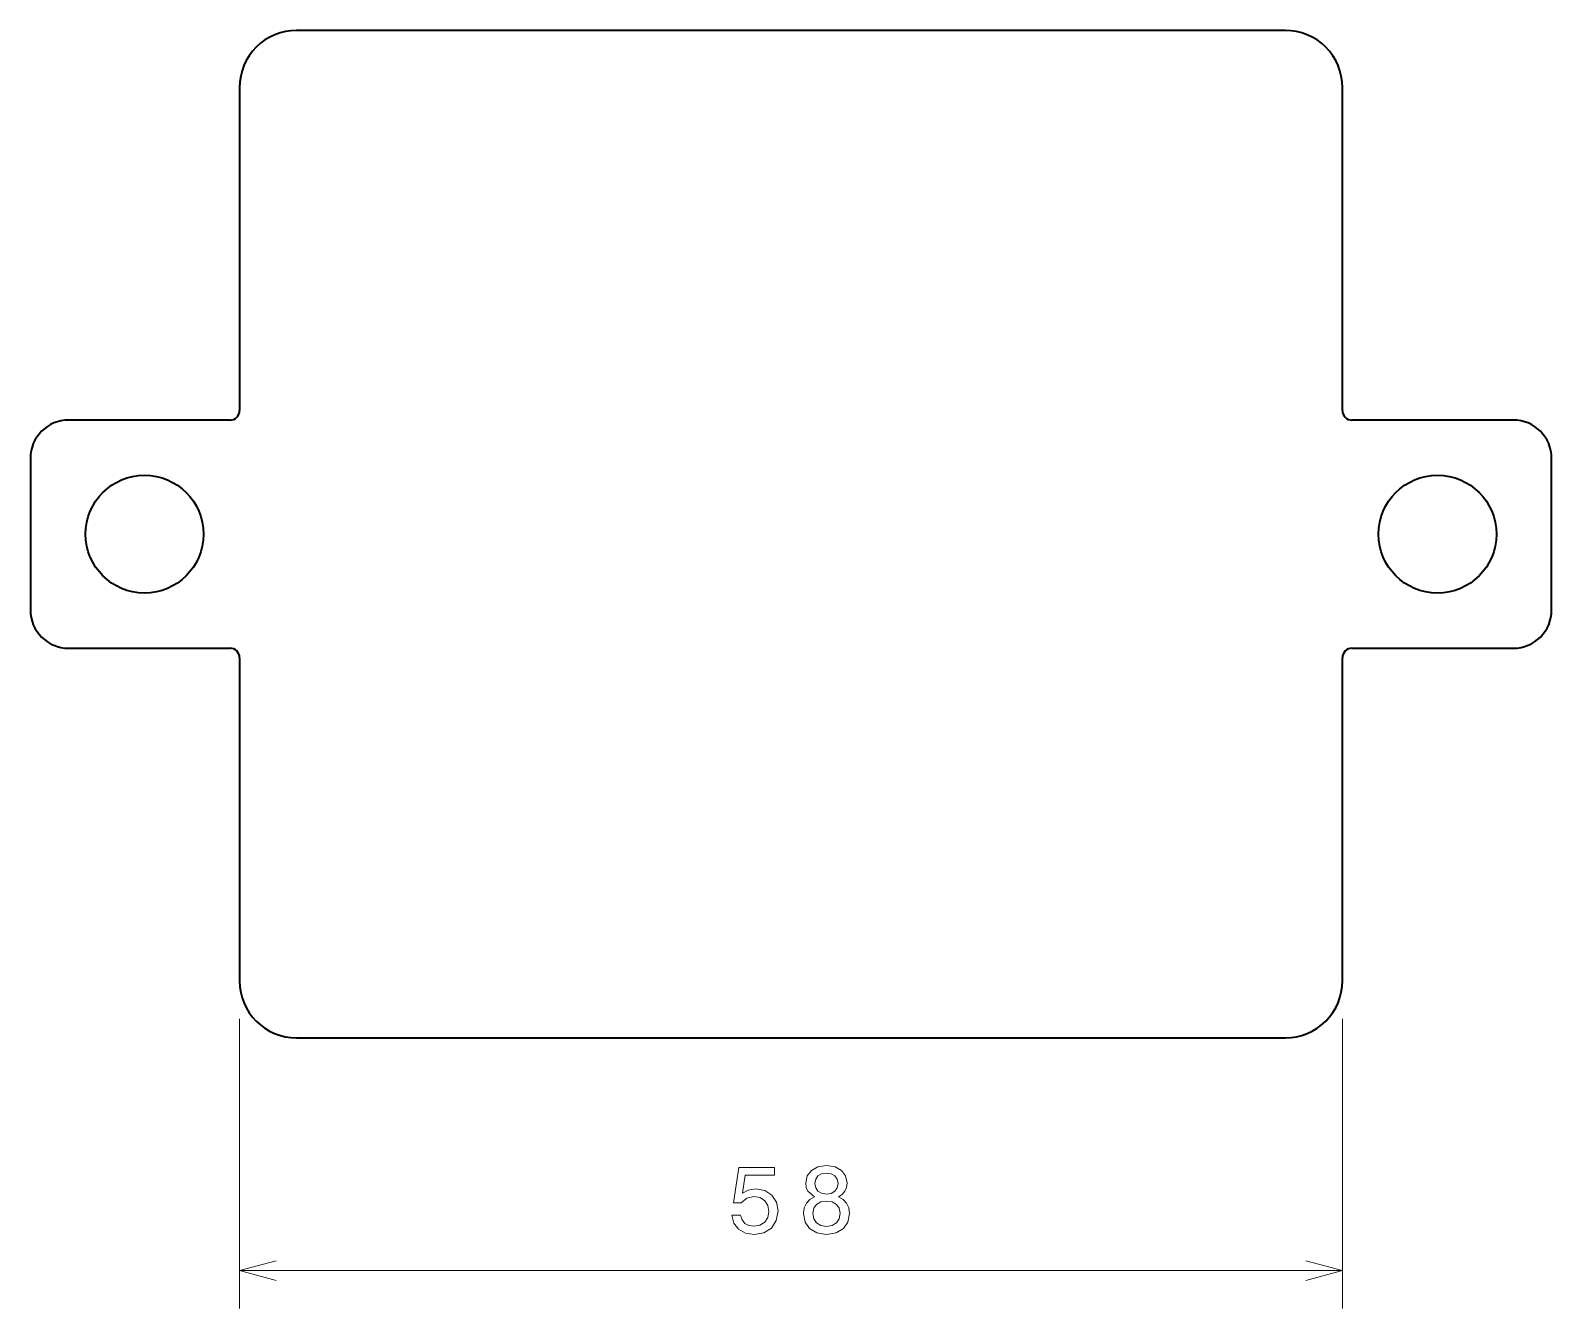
# Model space of a CAD drawing. Extents: x 76.1 to 156.1, y 104.2 to 171.4.
import ezdxf

# ---------------------------------------------------------------- set-up
doc = ezdxf.new("R2010")
doc.units = 0

msp = doc.modelspace()

# ---------------------------------------------------------------- linework, layer by layer
at = {"color": 7, "lineweight": 35}
for p, q in [((142.142471, 171.402802), (90.142471, 171.402802)), ((90.142471, 118.402802), (142.142471, 118.402802))]:
    msp.add_line(p, q, dxfattribs=at)
at = {"color": 7, "lineweight": 35, "ltscale": 0.425}
for p, q in [((87.142471, 168.402802), (87.142471, 151.402802)), ((145.142471, 151.402802), (145.142471, 168.402802)), ((87.142471, 138.402802), (87.142471, 121.402802)), ((145.142471, 121.402802), (145.142471, 138.402802))]:
    msp.add_line(p, q, dxfattribs=at)
at = {"color": 7, "lineweight": 35, "ltscale": 0.2125}
for p, q in [((86.642471, 150.902802), (78.142471, 150.902802)), ((154.142471, 150.902802), (145.642471, 150.902802)), ((78.142471, 138.902802), (86.642471, 138.902802)), ((145.642471, 138.902802), (154.142471, 138.902802))]:
    msp.add_line(p, q, dxfattribs=at)
at = {"color": 7, "lineweight": 35, "ltscale": 0.2}
for p, q in [((76.142471, 148.902802), (76.142471, 140.902802)), ((156.142471, 140.902802), (156.142471, 148.902802))]:
    msp.add_line(p, q, dxfattribs=at)
at = {"color": 7, "lineweight": 13, "ltscale": 0.381018}
for p, q in [((87.142471, 119.402802), (87.142471, 104.162071)), ((145.142471, 119.402802), (145.142471, 104.162071))]:
    msp.add_line(p, q, dxfattribs=at)
at = {"color": 7, "lineweight": 13}
msp.add_line((87.142471, 106.162071), (145.142471, 106.162071), dxfattribs=at)
for points in [[(113.023743, 109.07489), (113.134689, 108.661346), (113.381805, 108.338585), (113.744919, 108.136856), (114.2089, 108.061203), (114.718262, 108.151985), (115.116676, 108.399101), (115.368843, 108.792473), (115.464661, 109.296799), (115.378929, 109.765816), (115.136848, 110.133972), (114.758606, 110.371002), (114.269417, 110.456741), (113.891174, 110.396225), (113.598671, 110.229797), (113.739876, 111.172882), (115.273018, 111.172882), (115.273018, 111.586426), (113.401978, 111.586426), (113.124603, 109.730515), (113.528061, 109.730515), (113.820572, 109.967545), (114.193771, 110.053284), (114.516533, 109.997803), (114.763657, 109.836426), (114.919991, 109.58931), (114.975471, 109.271576), (114.919991, 108.953857), (114.758606, 108.706741), (114.51149, 108.5504), (114.193771, 108.494919), (113.926476, 108.530228), (113.719704, 108.646225), (113.568405, 108.827774), (113.49276, 109.07489)], [(117.385124, 110.048233), (117.127914, 109.907028), (116.951408, 109.710342), (116.840454, 109.463226), (116.805153, 109.165672), (116.885841, 108.716827), (117.117828, 108.368843), (117.496071, 108.146942), (118.010483, 108.061203), (118.519852, 108.146942), (118.898094, 108.368843), (119.130081, 108.716827), (119.215813, 109.165672), (119.175468, 109.463226), (119.069557, 109.710342), (118.888008, 109.907028), (118.635841, 110.048233), (118.83757, 110.169281), (118.978783, 110.335701), (119.064514, 110.53743), (119.09478, 110.784546), (119.014084, 111.142624), (118.802269, 111.430084), (118.459328, 111.616684), (118.010483, 111.687286), (117.556595, 111.616684), (117.213654, 111.430084), (116.996796, 111.142624), (116.921143, 110.784546), (116.946365, 110.53743), (117.032097, 110.335701)], [(117.400253, 110.744202), (117.440598, 110.96611), (117.561638, 111.137573), (117.753281, 111.243484), (118.010483, 111.283829), (118.262642, 111.243484), (118.454285, 111.137573), (118.575325, 110.96611), (118.620712, 110.744202), (118.575325, 110.517258), (118.454285, 110.340744), (118.262642, 110.224747), (118.010483, 110.189453), (117.753281, 110.229797), (117.561638, 110.340744), (117.440598, 110.517258)], [(117.289299, 109.175758), (117.334694, 109.443054), (117.480942, 109.644775), (117.707886, 109.775909), (118.010483, 109.821289), (118.308037, 109.775909), (118.534981, 109.644775), (118.681229, 109.443054), (118.731667, 109.175758), (118.681229, 108.88829), (118.534981, 108.671432), (118.308037, 108.530228), (118.010483, 108.484833), (117.707886, 108.530228), (117.480942, 108.671432), (117.334694, 108.88829)]]:
    msp.add_lwpolyline(points, close=True, dxfattribs=at)
for points in [[(89.074326, 106.67971), (87.142471, 106.162071), (89.074326, 105.644432)], [(143.210617, 105.644432), (145.142471, 106.162071), (143.210617, 106.67971)]]:
    msp.add_lwpolyline(points, dxfattribs=at)
at = {"color": 7, "lineweight": 35}
for centre in [(82.142471, 144.902802), (150.142471, 144.902802)]:
    msp.add_circle(centre, 3.1, dxfattribs=at)
for centre, radius, start, end in [((90.142471, 168.402802), 3, 90.000003, 180.000005), ((142.142471, 168.402802), 3, 0, 90.000003), ((86.642471, 151.402802), 0.5, 269.999997, 360), ((145.642471, 151.402802), 0.5, 180.000005, 269.999997), ((78.142471, 148.902802), 2, 90.000003, 180.000005), ((154.142471, 148.902802), 2, 0, 90.000003), ((78.142471, 140.902802), 2, 179.999995, 269.999997), ((154.142471, 140.902802), 2, 269.999997, 360), ((86.642471, 138.402802), 0.5, 360, 90.000003), ((145.642471, 138.402802), 0.5, 90.000003, 180.000005), ((90.142471, 121.402802), 3, 180.000005, 269.999997), ((142.142471, 121.402802), 3, 269.999997, 360)]:
    msp.add_arc(centre, radius, start, end, dxfattribs=at)

doc.saveas('drawing.dxf')
